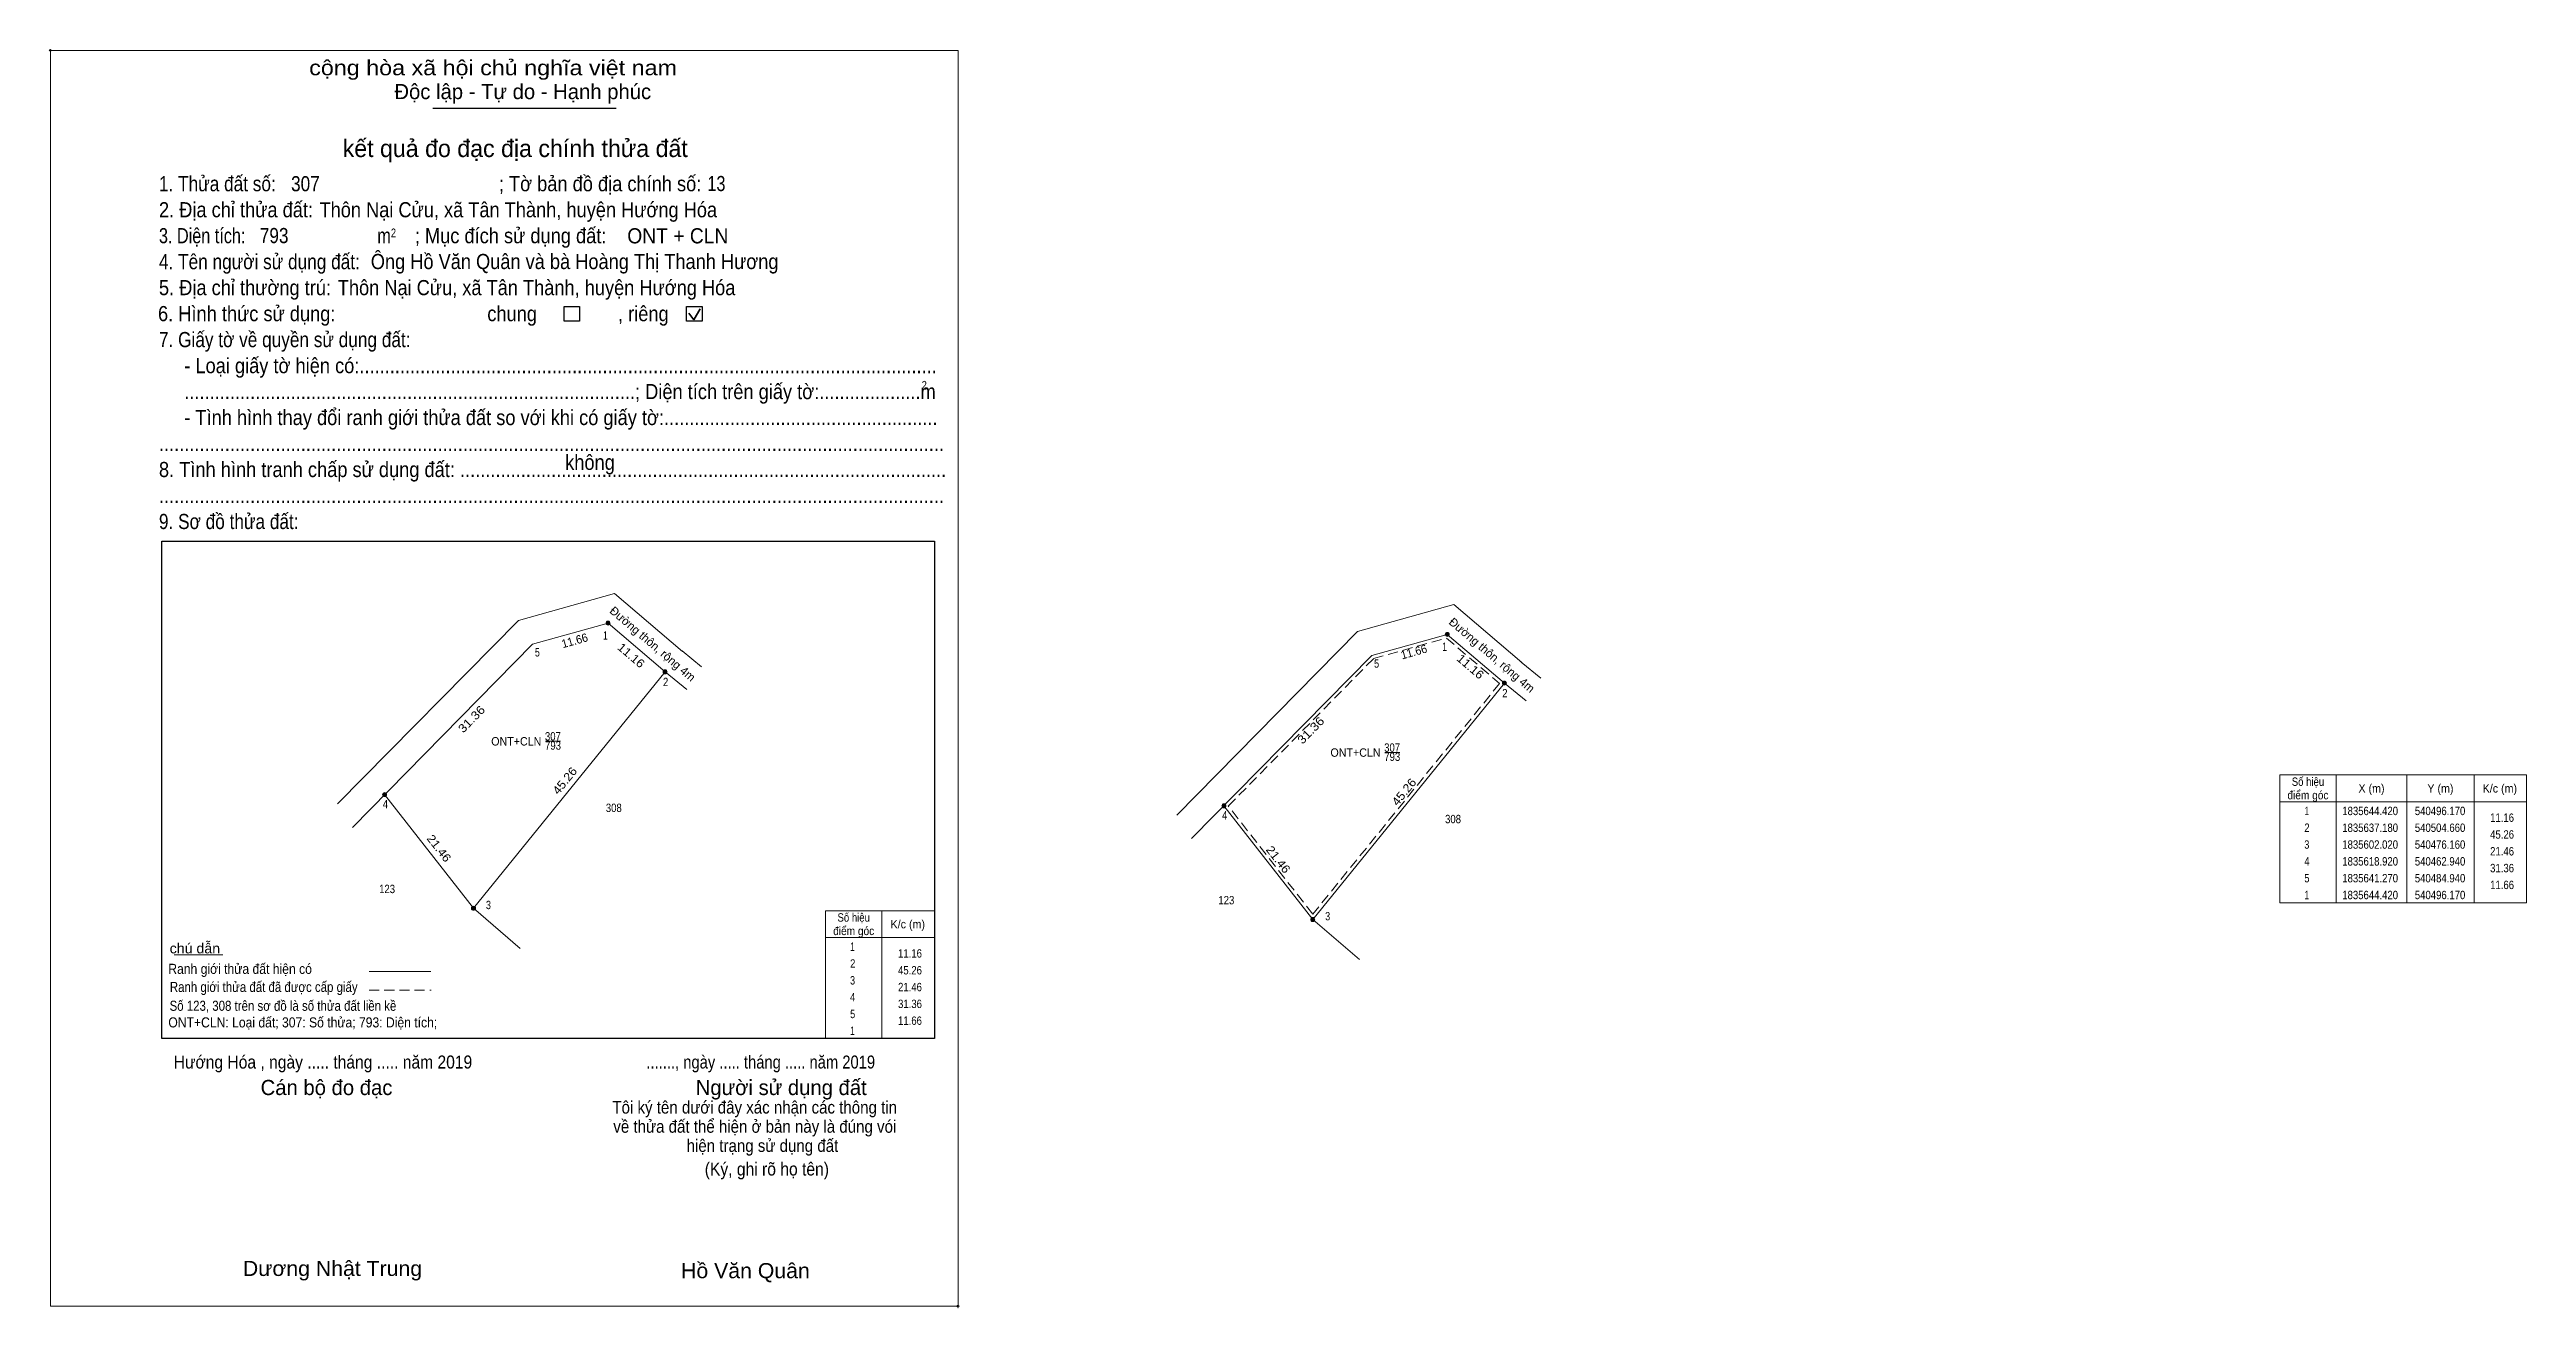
# Model space of a CAD drawing. Header units: metres. Extents: x 540288 to 540657, y 1835544 to 1835731.
import ezdxf
from ezdxf.enums import TextEntityAlignment as Align

# ---------------------------------------------------------------- set-up
doc = ezdxf.new("R2010")
doc.units = ezdxf.units.M
doc.header["$LTSCALE"] = 0.5
doc.header["$PDMODE"] = 32
doc.header["$PDSIZE"] = 0.25
doc.linetypes.add('MEDIUM_DASHED', pattern=[4.5, 3, -1.5])
for name, color, linetype, lineweight in [('1', 7, 'Continuous', 13), ('17', 7, 'Continuous', 13), ('2', 7, 'Continuous', 25), ('6', 7, 'Continuous', 13), ('61', 7, 'Continuous', 13), ('63', 7, 'Continuous', 13)]:
    doc.layers.add(name, color=color, linetype=linetype, lineweight=lineweight)

msp = doc.modelspace()

# ---------------------------------------------------------------- hatches: boundary and pattern name
at = {"layer": '63'}
for points in [[(540371.64, 1835646.09, 1), (540371.04, 1835646.09, 1)], [(540496.47, 1835644.42, 1), (540495.87, 1835644.42, 1)], [(540380.13, 1835638.85, 1), (540379.53, 1835638.85, 1)], [(540504.96, 1835637.18, 1), (540504.36, 1835637.18, 1)], [(540338.41, 1835620.59, 1), (540337.81, 1835620.59, 1)], [(540463.24, 1835618.92, 1), (540462.64, 1835618.92, 1)], [(540351.63, 1835603.69, 1), (540351.03, 1835603.69, 1)], [(540476.46, 1835602.02, 1), (540475.86, 1835602.02, 1)]]:
    msp.add_hatch(color=256, dxfattribs=at).paths.add_polyline_path(points)

# ---------------------------------------------------------------- linework, layer by layer
at = {"layer": '1'}
for p, q in [((540362.04, 1835628.54), (540364.28, 1835628.54)), ((540486.87, 1835626.87), (540489.11, 1835626.87))]:
    msp.add_line(p, q, dxfattribs=at)
at = {"layer": '1', "linetype": 'MEDIUM_DASHED'}
msp.add_lwpolyline([(540496.05, 1835643.87), (540503.96, 1835637.12), (540476.17, 1835602.82), (540463.6, 1835618.88), (540485.2, 1835640.82)], close=True, dxfattribs=at)
at = {"layer": '17'}
msp.add_line((540306.8, 1835596.76), (540314.04, 1835596.76), dxfattribs=at)
at = {"layer": '2'}
for p, q in [((540345.26, 1835722.69), (540372.56, 1835722.69)), ((540304.95, 1835658.3), (540419.88, 1835658.3)), ((540419.88, 1835658.3), (540419.88, 1835584.32))]:
    msp.add_line(p, q, dxfattribs=at)
at = {"layer": '2', "lineweight": 35}
for p, q in [((540384.1, 1835691.17), (540385.04, 1835692.85)), ((540383.34, 1835692.17), (540384.1, 1835691.17))]:
    msp.add_line(p, q, dxfattribs=at)
at = {"layer": '2', "lineweight": 13}
msp.add_lwpolyline([(540288.39, 1835731.26), (540423.4, 1835731.26), (540423.4, 1835544.52), (540288.39, 1835544.52)], close=True, dxfattribs=at)
at = {"layer": '2'}
for points in [[(540364.79, 1835693.17), (540367.11, 1835693.17), (540367.11, 1835691.01), (540364.79, 1835691.01)], [(540383.03, 1835693.17), (540385.35, 1835693.17), (540385.35, 1835691.01), (540383.03, 1835691.01)]]:
    msp.add_lwpolyline(points, close=True, dxfattribs=at)
msp.add_lwpolyline([(540419.88, 1835584.32), (540304.95, 1835584.32), (540304.95, 1835658.3)], dxfattribs=at)
for p in [(540288.39, 1835731.26), (540423.4, 1835544.52)]:
    msp.add_point(p, dxfattribs=at)
at = {"layer": '6'}
msp.add_line((540335.82, 1835594.3), (540344.96, 1835594.3), dxfattribs=at)
at = {"layer": '6', "linetype": 'MEDIUM_DASHED'}
msp.add_line((540335.81, 1835591.49), (540345.01, 1835591.49), dxfattribs=at)
at = {"layer": '61'}
for p, q in [((540358, 1835646.5), (540372.31, 1835650.52)), ((540372.31, 1835650.52), (540382.43, 1835641.89)), ((540482.83, 1835644.83), (540497.14, 1835648.85)), ((540497.14, 1835648.85), (540507.26, 1835640.22)), ((540331.12, 1835619.2), (540358, 1835646.5)), ((540455.95, 1835617.53), (540482.83, 1835644.83)), ((540382.34, 1835641.96), (540385.26, 1835639.6)), ((540379.83, 1835638.85), (540351.33, 1835603.69)), ((540504.66, 1835637.18), (540476.16, 1835602.02)), ((540507.17, 1835640.29), (540510.09, 1835637.93))]:
    msp.add_line(p, q, dxfattribs=at)
for points in [[(540333.31, 1835615.71), (540360.11, 1835642.94), (540371.34, 1835646.09)], [(540371.34, 1835646.09), (540379.83, 1835638.85), (540383.08, 1835636.23)], [(540458.14, 1835614.04), (540484.94, 1835641.27), (540496.17, 1835644.42)], [(540496.17, 1835644.42), (540504.66, 1835637.18), (540507.91, 1835634.56)], [(540358.27, 1835597.72), (540351.33, 1835603.69), (540338.11, 1835620.59)], [(540483.1, 1835596.05), (540476.16, 1835602.02), (540462.94, 1835618.92)]]:
    msp.add_lwpolyline(points, dxfattribs=at)
at = {"layer": '63'}
for p, q in [((540628.39, 1835623.51), (540628.39, 1835604.51)), ((540638.89, 1835623.51), (540638.89, 1835604.51)), ((540648.89, 1835623.51), (540648.89, 1835604.51)), ((540619.99, 1835619.51), (540656.69, 1835619.51)), ((540412.08, 1835603.32), (540412.08, 1835584.32)), ((540412.08, 1835603.32), (540412.08, 1835584.32)), ((540403.68, 1835599.32), (540419.88, 1835599.32))]:
    msp.add_line(p, q, dxfattribs=at)
for points in [[(540619.99, 1835623.51), (540656.69, 1835623.51), (540656.69, 1835604.51), (540619.99, 1835604.51)], [(540403.68, 1835603.32), (540419.88, 1835603.32), (540419.88, 1835584.32), (540403.68, 1835584.32)]]:
    msp.add_lwpolyline(points, close=True, dxfattribs=at)
for centre in [(540371.34, 1835646.09), (540496.17, 1835644.42), (540379.83, 1835638.85), (540504.66, 1835637.18), (540338.11, 1835620.59), (540462.94, 1835618.92), (540351.33, 1835603.69), (540476.16, 1835602.02)]:
    msp.add_circle(centre, 0.3, dxfattribs=at)

# ---------------------------------------------------------------- texts
at = {"layer": '1'}
for s, width, p in [('307', 0.85, (540363.135, 1835628.63)), ('ONT+CLN', 0.95, (540357.69, 1835627.89)), ('793', 0.85, (540363.155, 1835627.27)), ('ONT+CLN', 0.95, (540482.52, 1835626.22)), ('307', 0.85, (540487.965, 1835626.96)), ('793', 0.85, (540487.985, 1835625.6))]:
    msp.add_text(s, height=1.25, dxfattribs=dict(at, width=width)).set_placement(p, align=Align.CENTER)
at = {"layer": '2'}
for s, height, width, p in [('cộng hòa xã hội chủ nghĩa việt nam', 2.253, 1.15, (540326.89, 1835727.56)), ('1. Thửa đất số:', 2.253, 0.85, (540304.54, 1835710.31)), ('307', 2.25, 0.85, (540324.19, 1835710.31)), ('; Tờ bản đồ địa chính số:', 2.253, 0.9, (540355.1, 1835710.31)), ('13', 2.25, 0.8, (540386.12, 1835710.34)), ('2. Địa chỉ thửa đất:', 2.253, 0.9, (540304.54, 1835706.44)), ('Thôn Nại Cửu, xã Tân Thành, huyện Hướng Hóa', 2.25, 0.9, (540328.42, 1835706.44)), ('3. Diện tích:', 2.253, 0.8, (540304.54, 1835702.58)), ('793', 2.25, 0.85, (540319.54, 1835702.6)), ('m', 2.253, 0.8, (540337.02, 1835702.58)), ('2', 1.288, 0.8, (540339.04, 1835703.48)), ('; Mục đích sử dụng đất:', 2.253, 0.9, (540342.6, 1835702.58)), ('ONT + CLN', 2.254, 0.95, (540374.2, 1835702.56)), ('4. Tên người sử dụng đất:', 2.253, 0.85, (540304.54, 1835698.72)), ('Ông Hồ Văn Quân và bà Hoàng Thị Thanh Hương', 2.25, 0.9, (540336.05, 1835698.74)), ('5. Địa chỉ thường trú:', 2.253, 0.9, (540304.54, 1835694.86)), ('Thôn Nại Cửu, xã Tân Thành, huyện Hướng Hóa', 2.25, 0.9, (540331.14, 1835694.86)), ('6. Hình thức sử dụng:', 2.253, 0.9, (540304.4, 1835690.99)), ('chung                , riêng', 2.253, 0.9, (540353.38, 1835690.99)), ('7. Giấy tờ về quyền sử dụng đất:', 2.253, 0.85, (540304.54, 1835687.13)), ('     - Loại giấy tờ hiện có:..................................................................................................................', 2.253, 0.9, (540304.54, 1835683.26)), ('     .........................................................................................; Diện tích trên giấy tờ:....................m', 2.253, 0.9, (540304.54, 1835679.4)), ('2', 1.288, 0.8, (540417.99, 1835680.82)), ('     - Tình hình thay đổi ranh giới thửa đất so với khi có giấy tờ:......................................................', 2.253, 0.9, (540304.54, 1835675.54)), ('8. Tình hình tranh chấp sử dụng đất: ................................................................................................', 2.253, 0.9, (540304.54, 1835667.81)), ('...........................................................................................................................................................', 2.253, 0.9, (540304.54, 1835671.68)), ('không', 2.254, 0.9, (540364.96, 1835668.88)), ('...........................................................................................................................................................', 2.253, 0.9, (540304.54, 1835663.95)), ('9. Sơ đồ thửa đất:', 2.253, 0.85, (540304.54, 1835660.08)), ('Hướng Hóa , ngày ..... tháng ..... năm 2019', 1.93, 0.9, (540306.74, 1835579.86)), ('......., ngày ..... tháng ..... năm 2019', 1.93, 0.85, (540377.04, 1835579.86)), ('(Ký, ghi rõ họ tên)', 1.932, 0.9, (540385.72, 1835563.95)), ('Dương Nhật Trung', 2.25, 1.05, (540317.02, 1835549.01)), ('Hồ Văn Quân', 2.25, 1.05, (540382.2, 1835548.68))]:
    msp.add_text(s, height=height, dxfattribs=dict(at, width=width)).set_placement(p)
for s, height, p in [('Độc lập - Tự do - Hạnh phúc', 2.253, (540339.56, 1835724.01)), ('Cán bộ đo đạc', 2.254, (540319.66, 1835575.91)), ('Người sử dụng đất', 2.253, (540384.38, 1835575.91))]:
    msp.add_text(s, height=height, dxfattribs=at).set_placement(p)
for s, height, p in [('kết quả đo đạc địa chính thửa đất', 2.576, (540357.535, 1835715.4)), ('.', 0.644, (540423.3886, 1835544.18))]:
    msp.add_text(s, height=height, dxfattribs=at).set_placement(p, align=Align.CENTER)
at = {"layer": '2', "width": 0.9}
for s, p in [('Tôi ký tên dưới đây xác nhận các thông tin', (540393.15, 1835573.16)), ('về thửa đất thể hiện ở bản này là đúng vói', (540393.17, 1835570.31)), ('hiện trạng sử dụng đất', (540394.305, 1835567.46))]:
    msp.add_text(s, height=1.862, dxfattribs=at).set_placement(p, align=Align.CENTER)
at = {"layer": '6'}
for s, width, p in [('chú dẫn', 1.05, (540306.14, 1835596.98)), ('Ranh giới thửa đất hiện có ', 0.9, (540305.93, 1835593.93)), ('Ranh giới thửa đất đã được cấp giấy', 0.85, (540306.16, 1835591.24)), ('Số 123, 308 trên sơ đồ là số thửa đất liền kề', 0.85, (540306.12, 1835588.44)), ('ONT+CLN: Loại đất; 307: Số thửa; 793: Diện tích;', 0.9, (540305.94, 1835585.97))]:
    msp.add_text(s, height=1.5, dxfattribs=dict(at, width=width)).set_placement(p)
at = {"layer": '63'}
for p in [(540377.5695, 1835642.527), (540502.3995, 1835640.857)]:
    msp.add_text('Đường thôn, rộng 4m', height=1.25, rotation=319.544, dxfattribs=at).set_placement(p, align=Align.CENTER)
for s, rotation, width, p in [('11.66', 15.669, 0.95, (540366.5412, 1835642.8961)), ('11.16', 319.544, 1.1, (540374.3745, 1835640.8183)), ('11.66', 15.669, 0.95, (540491.3712, 1835641.2261)), ('11.16', 319.544, 1.1, (540499.2045, 1835639.1483)), ('31.36', 45.452, 1.15, (540351.4796, 1835631.3766)), ('31.36', 45.452, 1.15, (540476.3095, 1835629.7066)), ('45.26', 50.972, 1.1, (540365.3902, 1835622.2614)), ('45.26', 50.972, 1.1, (540490.2202, 1835620.5914)), ('21.46', 308.034, 1.1, (540345.7058, 1835612.2301)), ('21.46', 308.034, 1.1, (540470.5358, 1835610.5601))]:
    msp.add_text(s, height=1.25, rotation=rotation, dxfattribs=dict(at, width=width)).set_placement(p, align=Align.CENTER)
for s, width, p in [(' 1', 0.75, (540371.29, 1835643.63)), (' 5', 0.8, (540361.2, 1835641.13)), (' 1', 0.75, (540496.12, 1835641.96)), (' 2', 0.85, (540380.3, 1835636.72)), (' 5', 0.8, (540486.03, 1835639.46)), (' 2', 0.85, (540505.13, 1835635.05)), (' 4', 0.85, (540338.62, 1835618.55)), (' 4', 0.85, (540463.45, 1835616.88)), ('45.26', 0.85, (540654.84, 1835614.04)), ('11.16', 0.85, (540654.84, 1835616.54)), ('21.46', 0.85, (540654.84, 1835611.54)), ('31.36', 0.85, (540654.84, 1835609.04)), ('11.66', 0.85, (540654.84, 1835606.54)), (' 3', 0.8, (540353.92, 1835603.56)), (' 3', 0.8, (540478.75, 1835601.89)), ('11.16', 0.85, (540418.03, 1835596.35)), ('45.26', 0.85, (540418.03, 1835593.85)), ('31.36', 0.85, (540418.03, 1835588.85)), ('21.46', 0.85, (540418.03, 1835591.35)), ('11.66', 0.85, (540418.03, 1835586.35))]:
    msp.add_text(s, height=1.25, dxfattribs=dict(at, width=width)).set_placement(p, align=Align.RIGHT)
for s, width, p in [('Số hiệu', 0.85, (540624.19, 1835621.89)), ('308', 0.85, (540372.195, 1835618)), ('điểm góc', 0.9, (540624.19, 1835619.89)), (' 1', 0.75, (540623.84, 1835617.54)), ('1835644.420', 0.85, (540633.44, 1835617.54)), ('X (m)', 0.95, (540633.64, 1835620.89)), ('540496.170', 0.85, (540643.84, 1835617.54)), ('Y (m)', 0.95, (540643.895, 1835620.89)), ('K/c (m)', 0.95, (540652.735, 1835620.89)), ('308', 0.85, (540497.025, 1835616.33)), (' 2', 0.85, (540623.845, 1835615.04)), ('1835637.180', 0.85, (540633.44, 1835615.04)), ('540504.660', 0.85, (540643.84, 1835615.04)), (' 4', 0.85, (540623.84, 1835610.04)), (' 3', 0.8, (540623.835, 1835612.54)), ('1835602.020', 0.85, (540633.44, 1835612.54)), ('1835618.920', 0.85, (540633.44, 1835610.04)), ('540476.160', 0.85, (540643.84, 1835612.54)), ('540462.940', 0.85, (540643.84, 1835610.04)), (' 5', 0.8, (540623.845, 1835607.54)), ('1835641.270', 0.85, (540633.44, 1835607.54)), ('540484.940', 0.85, (540643.84, 1835607.54)), ('123', 0.85, (540338.475, 1835605.94)), ('123', 0.85, (540463.305, 1835604.27)), (' 1', 0.75, (540623.84, 1835605.04)), ('1835644.420', 0.85, (540633.44, 1835605.04)), ('540496.170', 0.85, (540643.84, 1835605.04)), ('điểm góc', 0.9, (540407.88, 1835599.7)), ('Số hiệu', 0.85, (540407.88, 1835601.7)), ('K/c (m)', 0.95, (540415.925, 1835600.7)), (' 1', 0.75, (540407.53, 1835597.35)), (' 3', 0.8, (540407.525, 1835592.35)), (' 2', 0.85, (540407.535, 1835594.85)), (' 4', 0.85, (540407.53, 1835589.85)), (' 5', 0.8, (540407.535, 1835587.35)), (' 1', 0.75, (540407.53, 1835584.85))]:
    msp.add_text(s, height=1.25, dxfattribs=dict(at, width=width)).set_placement(p, align=Align.CENTER)

doc.saveas('drawing.dxf')
